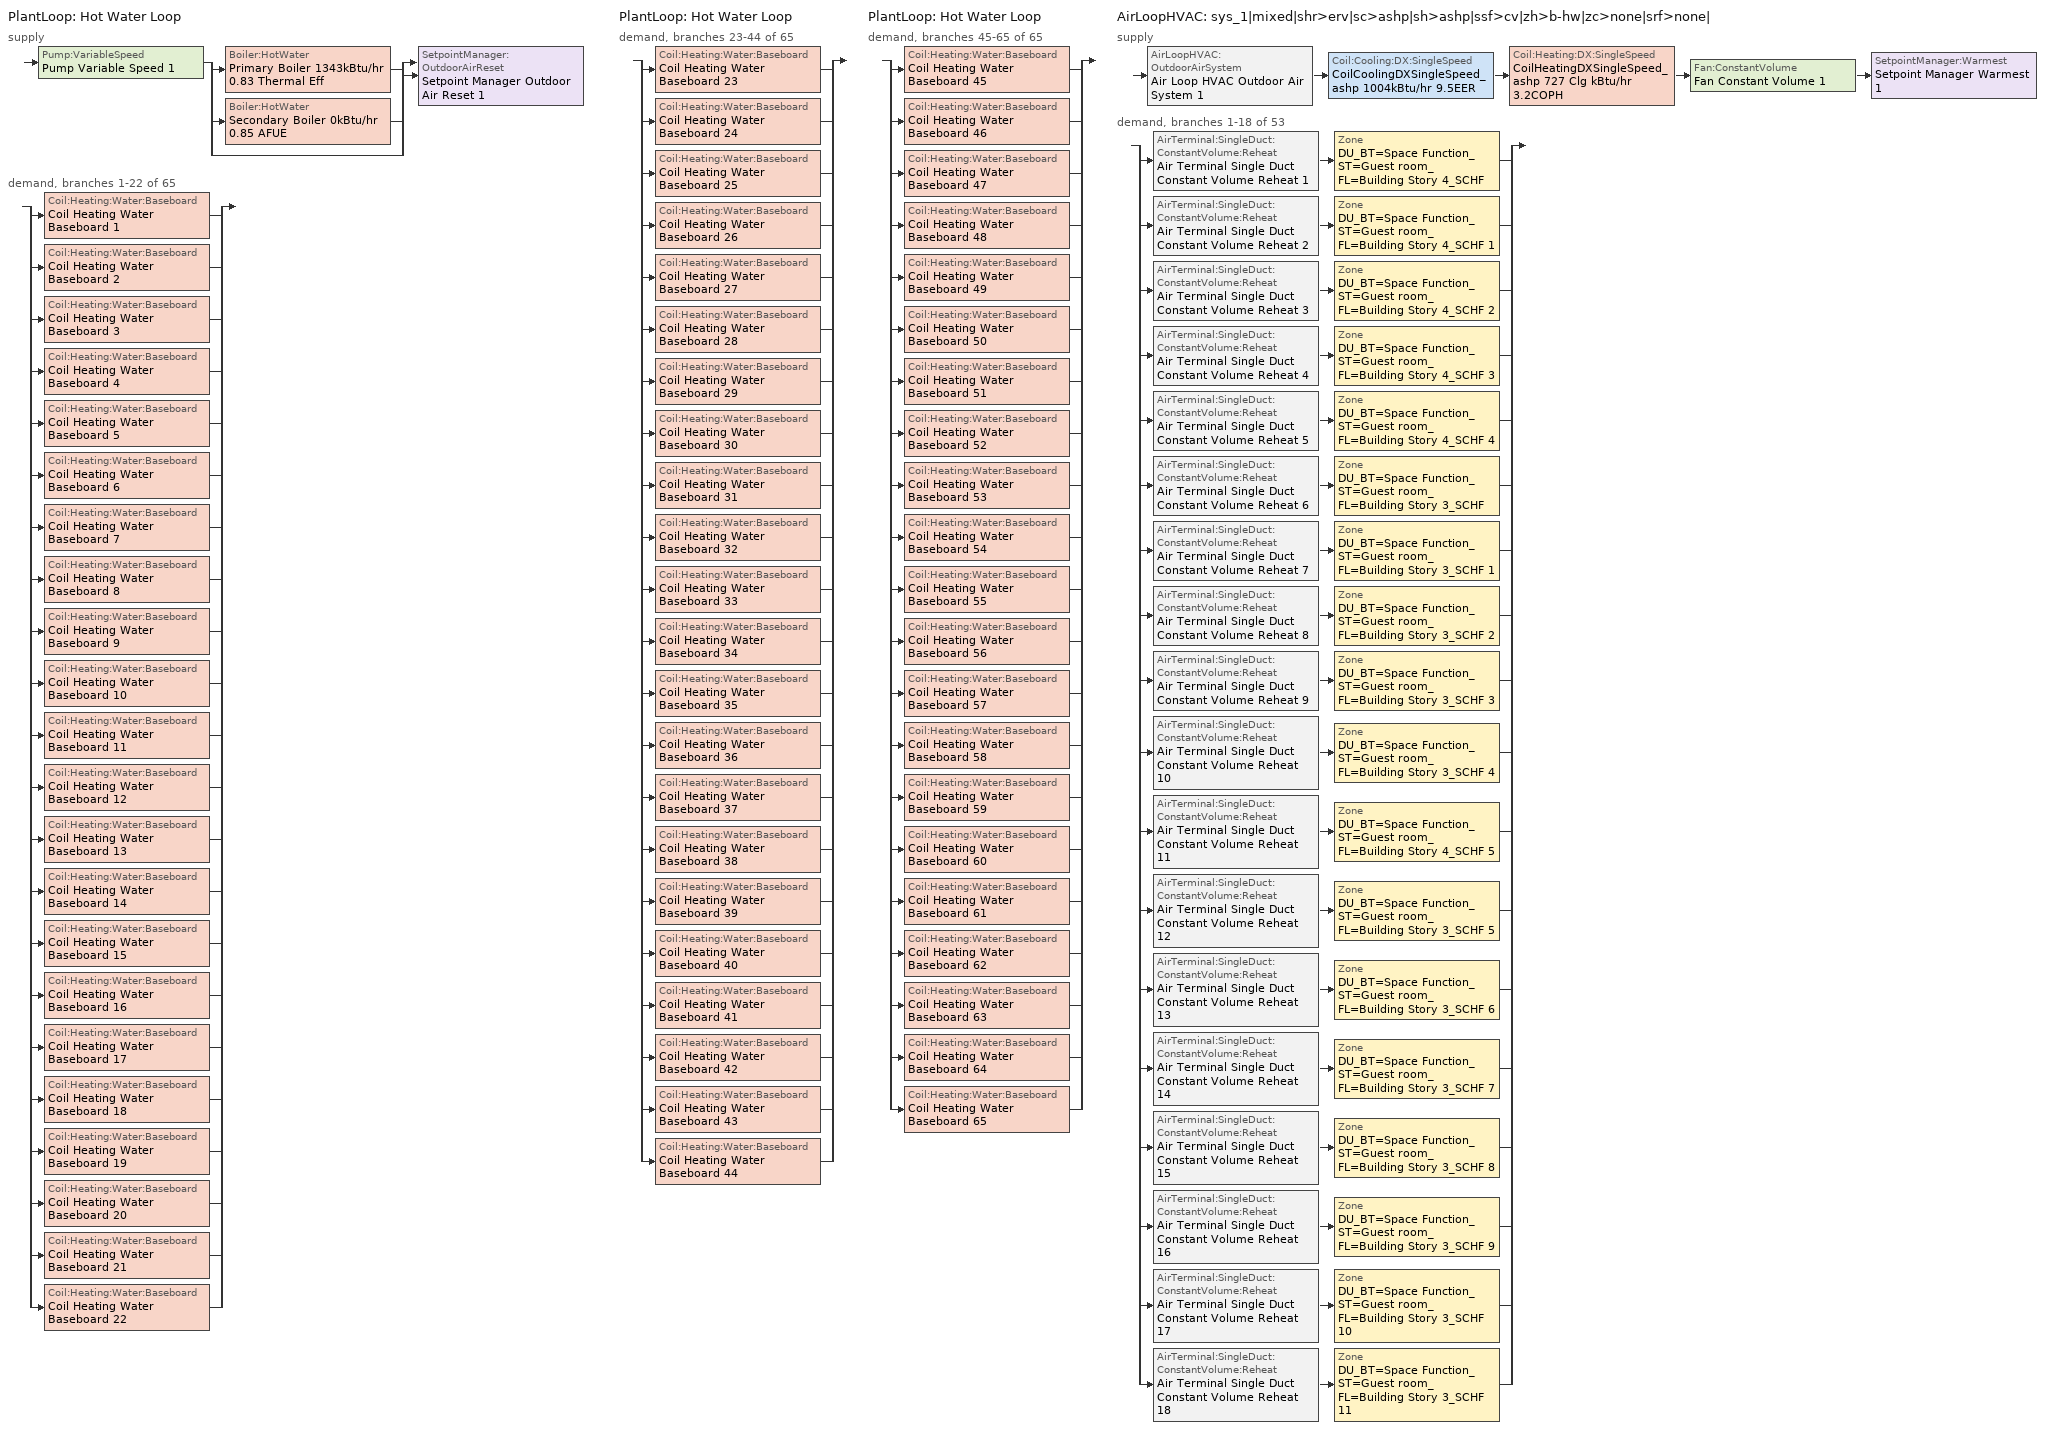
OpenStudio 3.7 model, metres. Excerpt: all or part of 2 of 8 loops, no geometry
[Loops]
PlantLoop 'Hot Water Loop'
 supply: Pump:VariableSpeed 'Pump Variable Speed 1' > split
  | Boiler:HotWater 'Primary Boiler 1343kBtu/hr 0.83 Thermal Eff'
  | Boiler:HotWater 'Secondary Boiler 0kBtu/hr 0.85 AFUE'
  | bypass
  join > SetpointManager:OutdoorAirReset 'Setpoint Manager Outdoor Air Reset 1'
 demand, branches 1-22 of 65: split
  | Coil:Heating:Water:Baseboard 'Coil Heating Water Baseboard 1'
  | Coil:Heating:Water:Baseboard 'Coil Heating Water Baseboard 2'
  | Coil:Heating:Water:Baseboard 'Coil Heating Water Baseboard 3'
  | Coil:Heating:Water:Baseboard 'Coil Heating Water Baseboard 4'
  | Coil:Heating:Water:Baseboard 'Coil Heating Water Baseboard 5'
  | Coil:Heating:Water:Baseboard 'Coil Heating Water Baseboard 6'
  | Coil:Heating:Water:Baseboard 'Coil Heating Water Baseboard 7'
  | Coil:Heating:Water:Baseboard 'Coil Heating Water Baseboard 8'
  | Coil:Heating:Water:Baseboard 'Coil Heating Water Baseboard 9'
  | Coil:Heating:Water:Baseboard 'Coil Heating Water Baseboard 10'
  | Coil:Heating:Water:Baseboard 'Coil Heating Water Baseboard 11'
  | Coil:Heating:Water:Baseboard 'Coil Heating Water Baseboard 12'
  | Coil:Heating:Water:Baseboard 'Coil Heating Water Baseboard 13'
  | Coil:Heating:Water:Baseboard 'Coil Heating Water Baseboard 14'
  | Coil:Heating:Water:Baseboard 'Coil Heating Water Baseboard 15'
  | Coil:Heating:Water:Baseboard 'Coil Heating Water Baseboard 16'
  | Coil:Heating:Water:Baseboard 'Coil Heating Water Baseboard 17'
  | Coil:Heating:Water:Baseboard 'Coil Heating Water Baseboard 18'
  | Coil:Heating:Water:Baseboard 'Coil Heating Water Baseboard 19'
  | Coil:Heating:Water:Baseboard 'Coil Heating Water Baseboard 20'
  | Coil:Heating:Water:Baseboard 'Coil Heating Water Baseboard 21'
  | Coil:Heating:Water:Baseboard 'Coil Heating Water Baseboard 22'
PlantLoop 'Hot Water Loop'
 demand, branches 23-44 of 65: split
  | Coil:Heating:Water:Baseboard 'Coil Heating Water Baseboard 23'
  | Coil:Heating:Water:Baseboard 'Coil Heating Water Baseboard 24'
  | Coil:Heating:Water:Baseboard 'Coil Heating Water Baseboard 25'
  | Coil:Heating:Water:Baseboard 'Coil Heating Water Baseboard 26'
  | Coil:Heating:Water:Baseboard 'Coil Heating Water Baseboard 27'
  | Coil:Heating:Water:Baseboard 'Coil Heating Water Baseboard 28'
  | Coil:Heating:Water:Baseboard 'Coil Heating Water Baseboard 29'
  | Coil:Heating:Water:Baseboard 'Coil Heating Water Baseboard 30'
  | Coil:Heating:Water:Baseboard 'Coil Heating Water Baseboard 31'
  | Coil:Heating:Water:Baseboard 'Coil Heating Water Baseboard 32'
  | Coil:Heating:Water:Baseboard 'Coil Heating Water Baseboard 33'
  | Coil:Heating:Water:Baseboard 'Coil Heating Water Baseboard 34'
  | Coil:Heating:Water:Baseboard 'Coil Heating Water Baseboard 35'
  | Coil:Heating:Water:Baseboard 'Coil Heating Water Baseboard 36'
  | Coil:Heating:Water:Baseboard 'Coil Heating Water Baseboard 37'
  | Coil:Heating:Water:Baseboard 'Coil Heating Water Baseboard 38'
  | Coil:Heating:Water:Baseboard 'Coil Heating Water Baseboard 39'
  | Coil:Heating:Water:Baseboard 'Coil Heating Water Baseboard 40'
  | Coil:Heating:Water:Baseboard 'Coil Heating Water Baseboard 41'
  | Coil:Heating:Water:Baseboard 'Coil Heating Water Baseboard 42'
  | Coil:Heating:Water:Baseboard 'Coil Heating Water Baseboard 43'
  | Coil:Heating:Water:Baseboard 'Coil Heating Water Baseboard 44'
PlantLoop 'Hot Water Loop'
 demand, branches 45-65 of 65: split
  | Coil:Heating:Water:Baseboard 'Coil Heating Water Baseboard 45'
  | Coil:Heating:Water:Baseboard 'Coil Heating Water Baseboard 46'
  | Coil:Heating:Water:Baseboard 'Coil Heating Water Baseboard 47'
  | Coil:Heating:Water:Baseboard 'Coil Heating Water Baseboard 48'
  | Coil:Heating:Water:Baseboard 'Coil Heating Water Baseboard 49'
  | Coil:Heating:Water:Baseboard 'Coil Heating Water Baseboard 50'
  | Coil:Heating:Water:Baseboard 'Coil Heating Water Baseboard 51'
  | Coil:Heating:Water:Baseboard 'Coil Heating Water Baseboard 52'
  | Coil:Heating:Water:Baseboard 'Coil Heating Water Baseboard 53'
  | Coil:Heating:Water:Baseboard 'Coil Heating Water Baseboard 54'
  | Coil:Heating:Water:Baseboard 'Coil Heating Water Baseboard 55'
  | Coil:Heating:Water:Baseboard 'Coil Heating Water Baseboard 56'
  | Coil:Heating:Water:Baseboard 'Coil Heating Water Baseboard 57'
  | Coil:Heating:Water:Baseboard 'Coil Heating Water Baseboard 58'
  | Coil:Heating:Water:Baseboard 'Coil Heating Water Baseboard 59'
  | Coil:Heating:Water:Baseboard 'Coil Heating Water Baseboard 60'
  | Coil:Heating:Water:Baseboard 'Coil Heating Water Baseboard 61'
  | Coil:Heating:Water:Baseboard 'Coil Heating Water Baseboard 62'
  | Coil:Heating:Water:Baseboard 'Coil Heating Water Baseboard 63'
  | Coil:Heating:Water:Baseboard 'Coil Heating Water Baseboard 64'
  | Coil:Heating:Water:Baseboard 'Coil Heating Water Baseboard 65'
AirLoopHVAC 'sys_1|mixed|shr>erv|sc>ashp|sh>ashp|ssf>cv|zh>b-hw|zc>none|srf>none|'
 supply: AirLoopHVAC:OutdoorAirSystem 'Air Loop HVAC Outdoor Air System 1' > Coil:Cooling:DX:SingleSpeed 'CoilCoolingDXSingleSpeed_ashp 1004kBtu/hr 9.5EER' > Coil:Heating:DX:SingleSpeed 'CoilHeatingDXSingleSpeed_ashp 727 Clg kBtu/hr 3.2COPH' > Fan:ConstantVolume 'Fan Constant Volume 1' > SetpointManager:Warmest 'Setpoint Manager Warmest 1'
 demand, branches 1-18 of 53: split
  | AirTerminal:SingleDuct:ConstantVolume:Reheat 'Air Terminal Single Duct Constant Volume Reheat 1' > Zone 'DU_BT=Space Function_ST=Guest room_FL=Building Story 4_SCHF'
  | AirTerminal:SingleDuct:ConstantVolume:Reheat 'Air Terminal Single Duct Constant Volume Reheat 2' > Zone 'DU_BT=Space Function_ST=Guest room_FL=Building Story 4_SCHF 1'
  | AirTerminal:SingleDuct:ConstantVolume:Reheat 'Air Terminal Single Duct Constant Volume Reheat 3' > Zone 'DU_BT=Space Function_ST=Guest room_FL=Building Story 4_SCHF 2'
  | AirTerminal:SingleDuct:ConstantVolume:Reheat 'Air Terminal Single Duct Constant Volume Reheat 4' > Zone 'DU_BT=Space Function_ST=Guest room_FL=Building Story 4_SCHF 3'
  | AirTerminal:SingleDuct:ConstantVolume:Reheat 'Air Terminal Single Duct Constant Volume Reheat 5' > Zone 'DU_BT=Space Function_ST=Guest room_FL=Building Story 4_SCHF 4'
  | AirTerminal:SingleDuct:ConstantVolume:Reheat 'Air Terminal Single Duct Constant Volume Reheat 6' > Zone 'DU_BT=Space Function_ST=Guest room_FL=Building Story 3_SCHF'
  | AirTerminal:SingleDuct:ConstantVolume:Reheat 'Air Terminal Single Duct Constant Volume Reheat 7' > Zone 'DU_BT=Space Function_ST=Guest room_FL=Building Story 3_SCHF 1'
  | AirTerminal:SingleDuct:ConstantVolume:Reheat 'Air Terminal Single Duct Constant Volume Reheat 8' > Zone 'DU_BT=Space Function_ST=Guest room_FL=Building Story 3_SCHF 2'
  | AirTerminal:SingleDuct:ConstantVolume:Reheat 'Air Terminal Single Duct Constant Volume Reheat 9' > Zone 'DU_BT=Space Function_ST=Guest room_FL=Building Story 3_SCHF 3'
  | AirTerminal:SingleDuct:ConstantVolume:Reheat 'Air Terminal Single Duct Constant Volume Reheat 10' > Zone 'DU_BT=Space Function_ST=Guest room_FL=Building Story 3_SCHF 4'
  | AirTerminal:SingleDuct:ConstantVolume:Reheat 'Air Terminal Single Duct Constant Volume Reheat 11' > Zone 'DU_BT=Space Function_ST=Guest room_FL=Building Story 4_SCHF 5'
  | AirTerminal:SingleDuct:ConstantVolume:Reheat 'Air Terminal Single Duct Constant Volume Reheat 12' > Zone 'DU_BT=Space Function_ST=Guest room_FL=Building Story 3_SCHF 5'
  | AirTerminal:SingleDuct:ConstantVolume:Reheat 'Air Terminal Single Duct Constant Volume Reheat 13' > Zone 'DU_BT=Space Function_ST=Guest room_FL=Building Story 3_SCHF 6'
  | AirTerminal:SingleDuct:ConstantVolume:Reheat 'Air Terminal Single Duct Constant Volume Reheat 14' > Zone 'DU_BT=Space Function_ST=Guest room_FL=Building Story 3_SCHF 7'
  | AirTerminal:SingleDuct:ConstantVolume:Reheat 'Air Terminal Single Duct Constant Volume Reheat 15' > Zone 'DU_BT=Space Function_ST=Guest room_FL=Building Story 3_SCHF 8'
  | AirTerminal:SingleDuct:ConstantVolume:Reheat 'Air Terminal Single Duct Constant Volume Reheat 16' > Zone 'DU_BT=Space Function_ST=Guest room_FL=Building Story 3_SCHF 9'
  | AirTerminal:SingleDuct:ConstantVolume:Reheat 'Air Terminal Single Duct Constant Volume Reheat 17' > Zone 'DU_BT=Space Function_ST=Guest room_FL=Building Story 3_SCHF 10'
  | AirTerminal:SingleDuct:ConstantVolume:Reheat 'Air Terminal Single Duct Constant Volume Reheat 18' > Zone 'DU_BT=Space Function_ST=Guest room_FL=Building Story 3_SCHF 11'
[Sizing:Zone] Zone Cooling Design Supply Air Temperature Input Method=TemperatureDifference; Zone Cooling Design Supply Air Temperature {C}=14; Zone Cooling Design Supply Air Temperature Difference {deltaC}=11; Zone Heating Design Supply Air Temperature Input Method=TemperatureDifference; Zone Heating Design Supply Air Temperature {C}=40; Zone Heating Design Supply Air Temperature Difference {deltaC}=21; Zone Cooling Design Supply Air Humidity Ratio {kg-H2O/kg-air}=0.0085; Zone Heating Design Supply Air Humidity Ratio {kg-H2O/kg-air}=0.008; Zone Heating Sizing Factor=1.3; Zone Cooling Sizing Factor=1; Cooling Design Air Flow Method=DesignDay; Heating Design Air Flow Method=DesignDay; Account for Dedicated Outdoor Air System=No; Dedicated Outdoor Air System Control Strategy=NeutralSupplyAir; Dedicated Outdoor Air Low Setpoint Temperature for Design {C}=autosize; Dedicated Outdoor Air High Setpoint Temperature for Design {C}=autosize; Zone Load Sizing Method=Sensible Load Only No Latent Load; Zone Latent Cooling Design Supply Air Humidity Ratio Input Method=HumidityRatioDifference; Zone Cooling Design Supply Air Humidity Ratio Difference {kgWater/kgDryAir}=0.005; Zone Latent Heating Design Supply Air Humidity Ratio Input Method=HumidityRatioDifference; Zone Humidification Design Supply Air Humidity Ratio Difference {kgWater/kgDryAir}=0.005
DU_BT=Space Function_ST=Guest room_FL=Building Story 4_SCHF; DU_BT=Space Function_ST=Guest room_FL=Building Story 4_SCHF 1; DU_BT=Space Function_ST=Guest room_FL=Building Story 4_SCHF 2; DU_BT=Space Function_ST=Guest room_FL=Building Story 4_SCHF 3; DU_BT=Space Function_ST=Guest room_FL=Building Story 4_SCHF 4; DU_BT=Space Function_ST=Guest room_FL=Building Story 3_SCHF; DU_BT=Space Function_ST=Guest room_FL=Building Story 3_SCHF 1; DU_BT=Space Function_ST=Guest room_FL=Building Story 3_SCHF 2; DU_BT=Space Function_ST=Guest room_FL=Building Story 3_SCHF 3; DU_BT=Space Function_ST=Guest room_FL=Building Story 3_SCHF 4; DU_BT=Space Function_ST=Guest room_FL=Building Story 4_SCHF 5; DU_BT=Space Function_ST=Guest room_FL=Building Story 3_SCHF 5; DU_BT=Space Function_ST=Guest room_FL=Building Story 3_SCHF 6; DU_BT=Space Function_ST=Guest room_FL=Building Story 3_SCHF 7; DU_BT=Space Function_ST=Guest room_FL=Building Story 3_SCHF 8; DU_BT=Space Function_ST=Guest room_FL=Building Story 3_SCHF 9; DU_BT=Space Function_ST=Guest room_FL=Building Story 3_SCHF 10; DU_BT=Space Function_ST=Guest room_FL=Building Story 3_SCHF 11
[Zone equipment]
DU_BT=Space Function_ST=Guest room_FL=Building Story 4_SCHF: Zone HVAC Baseboard Convective Water 1, Air Terminal Single Duct Constant Volume Reheat 1
DU_BT=Space Function_ST=Guest room_FL=Building Story 4_SCHF 1: Zone HVAC Baseboard Convective Water 2, Air Terminal Single Duct Constant Volume Reheat 2
DU_BT=Space Function_ST=Guest room_FL=Building Story 4_SCHF 2: Zone HVAC Baseboard Convective Water 3, Air Terminal Single Duct Constant Volume Reheat 3
DU_BT=Space Function_ST=Guest room_FL=Building Story 4_SCHF 3: Zone HVAC Baseboard Convective Water 4, Air Terminal Single Duct Constant Volume Reheat 4
DU_BT=Space Function_ST=Guest room_FL=Building Story 4_SCHF 4: Zone HVAC Baseboard Convective Water 5, Air Terminal Single Duct Constant Volume Reheat 5
DU_BT=Space Function_ST=Guest room_FL=Building Story 3_SCHF: Zone HVAC Baseboard Convective Water 6, Air Terminal Single Duct Constant Volume Reheat 6
DU_BT=Space Function_ST=Guest room_FL=Building Story 3_SCHF 1: Zone HVAC Baseboard Convective Water 7, Air Terminal Single Duct Constant Volume Reheat 7
DU_BT=Space Function_ST=Guest room_FL=Building Story 3_SCHF 2: Zone HVAC Baseboard Convective Water 8, Air Terminal Single Duct Constant Volume Reheat 8
DU_BT=Space Function_ST=Guest room_FL=Building Story 3_SCHF 3: Zone HVAC Baseboard Convective Water 9, Air Terminal Single Duct Constant Volume Reheat 9
DU_BT=Space Function_ST=Guest room_FL=Building Story 3_SCHF 4: Zone HVAC Baseboard Convective Water 10, Air Terminal Single Duct Constant Volume Reheat 10
DU_BT=Space Function_ST=Guest room_FL=Building Story 4_SCHF 5: Zone HVAC Baseboard Convective Water 11, Air Terminal Single Duct Constant Volume Reheat 11
DU_BT=Space Function_ST=Guest room_FL=Building Story 3_SCHF 5: Zone HVAC Baseboard Convective Water 12, Air Terminal Single Duct Constant Volume Reheat 12
DU_BT=Space Function_ST=Guest room_FL=Building Story 3_SCHF 6: Zone HVAC Baseboard Convective Water 13, Air Terminal Single Duct Constant Volume Reheat 13
DU_BT=Space Function_ST=Guest room_FL=Building Story 3_SCHF 7: Zone HVAC Baseboard Convective Water 14, Air Terminal Single Duct Constant Volume Reheat 14
DU_BT=Space Function_ST=Guest room_FL=Building Story 3_SCHF 8: Zone HVAC Baseboard Convective Water 15, Air Terminal Single Duct Constant Volume Reheat 15
DU_BT=Space Function_ST=Guest room_FL=Building Story 3_SCHF 9: Zone HVAC Baseboard Convective Water 16, Air Terminal Single Duct Constant Volume Reheat 16
DU_BT=Space Function_ST=Guest room_FL=Building Story 3_SCHF 10: Zone HVAC Baseboard Convective Water 17, Air Terminal Single Duct Constant Volume Reheat 17
DU_BT=Space Function_ST=Guest room_FL=Building Story 3_SCHF 11: Zone HVAC Baseboard Convective Water 18, Air Terminal Single Duct Constant Volume Reheat 18
[PlantLoop]
Hot Water Loop: Fluid Type=Water; Glycol Concentration=0; Plant Loop Volume {m3}=Autocalculate; Load Distribution Scheme=Optimal
[Sizing:Plant]
Hot Water Loop: Loop Type=Heating; Design Loop Exit Temperature {C}=82; Loop Design Temperature Difference {deltaC}=16; Sizing Option=NonCoincident; Zone Timesteps in Averaging Window=1; Coincident Sizing Factor Mode=None
[Pump:VariableSpeed]
Pump Variable Speed 1: Rated Pump Head {Pa}=203058; Motor Efficiency=0.865; Pump Control Type=Intermittent; Skin Loss Radiative Fraction=0.5; Design Power Sizing Method=PowerPerFlowPerPressure; Design Electric Power per Unit Flow Rate {W/(m3/s)}=348701.1; Design Shaft Power per Unit Flow Rate per Unit Head {W-s/m3-Pa}=1.28205; Design Minimum Flow Rate Fraction=0
[Boiler:HotWater] Fuel Type=NaturalGas; Normalized Boiler Efficiency Curve=BOILER-EFFFPLR-NECB2011; Water Outlet Upper Temperature Limit {C}=99; On Cycle Parasitic Electric Load {W}=0; Off Cycle Parasitic Fuel Load {W}=0; Sizing Factor=1
Name | Nominal Capacity {W} | Nominal Thermal Efficiency | Minimum Part Load Ratio | Boiler Flow Mode
Primary Boiler 1343kBtu/hr 0.83 Thermal Eff | 393692 | 0.83 | 0.25 | LeavingSetpointModulated
Secondary Boiler 0kBtu/hr 0.85 AFUE | 0.001 | 0.85 |  | ConstantFlow
[SetpointManager:OutdoorAirReset]
Setpoint Manager Outdoor Air Reset 1: Control Variable=Temperature; Setpoint at Outdoor Low Temperature {C}=82; Outdoor Low Temperature {C}=-16; Setpoint at Outdoor High Temperature {C}=60; Outdoor High Temperature {C}=0; Setpoint Node or NodeList=Hot Water Loop Supply Outlet Node
[AirLoopHVAC]
sys_1|mixed|shr>erv|sc>ashp|sh>ashp|ssf>cv|zh>b-hw|zc>none|srf>none|: Availability Schedule=sys_1|mixed|shr>none|sc>ashp|sh>ashp|ssf>cv|zh>b-hw|zc>none|srf>none| Occ Sch; Design Supply Air Flow Rate {m3/s}=autosize; Design Return Air Flow Fraction of Supply Air Flow=1
[Sizing:System]
sys_1|mixed|shr>erv|sc>ashp|sh>ashp|ssf>cv|zh>b-hw|zc>none|srf>none|: Type of Load to Size On=Total; Design Outdoor Air Flow Rate {m3/s}=Autosize; Central Heating Maximum System Air Flow Ratio=1; Preheat Design Temperature {C}=7; Preheat Design Humidity Ratio {kg-H2O/kg-Air}=0.008; Precool Design Temperature {C}=13; Precool Design Humidity Ratio {kg-H2O/kg-Air}=0.008; Central Cooling Design Supply Air Temperature {C}=13; Central Heating Design Supply Air Temperature {C}=43; Sizing Option=NonCoincident; 100% Outdoor Air in Cooling=Yes; 100% Outdoor Air in Heating=Yes; Central Cooling Design Supply Air Humidity Ratio {kg-H2O/kg-Air}=0.0085; Central Heating Design Supply Air Humidity Ratio {kg-H2O/kg-Air}=0.008; Cooling Design Air Flow Method=DesignDay; Cooling Design Air Flow Rate {m3/s}=0; Heating Design Air Flow Method=DesignDay; Heating Design Air Flow Rate {m3/s}=0; System Outdoor Air Method=ZoneSum; Zone Maximum Outdoor Air Fraction=1; Cooling Supply Air Flow Rate Per Floor Area {m3/s-m2}=0.00996765; Cooling Fraction of Autosized Cooling Supply Air Flow Rate=1; Cooling Supply Air Flow Rate Per Unit Cooling Capacity {m3/s-W}=3.94755e-05; Heating Supply Air Flow Rate Per Floor Area {m3/s-m2}=0.00996765; Heating Fraction of Autosized Heating Supply Air Flow Rate=1; Heating Fraction of Autosized Cooling Supply Air Flow Rate=1; Heating Supply Air Flow Rate Per Unit Heating Capacity {m3/s-W}=3.15882e-05; Cooling Design Capacity Method=CoolingDesignCapacity; Cooling Design Capacity {W}=autosize; Cooling Design Capacity Per Floor Area {W/m2}=234.7; Fraction of Autosized Cooling Design Capacity=1; Heating Design Capacity Method=HeatingDesignCapacity; Heating Design Capacity {W}=autosize; Heating Design Capacity Per Floor Area {W/m2}=157; Fraction of Autosized Heating Design Capacity=1; Central Cooling Capacity Control Method=OnOff; Occupant Diversity=autosize
[Fan:ConstantVolume]
Fan Constant Volume 1: Availability Schedule=Always On Discrete; Fan Total Efficiency=0.39975; Pressure Rise {Pa}=640; Maximum Flow Rate {m3/s}=AutoSize; Motor Efficiency=0.615
[Coil:Heating:DX:SingleSpeed]
CoilHeatingDXSingleSpeed_ashp 727 Clg kBtu/hr 3.2COPH: Availability Schedule=Always On Discrete; Rated Total Heating Capacity {W}=213166; Rated COP {W/W}=3.74287; Rated Air Flow Rate {m3/s}=Autosize; Rated Supply Fan Power Per Volume Flow Rate 2017 {W/(m3/s)}=773.3; Rated Supply Fan Power Per Volume Flow Rate 2023 {W/(m3/s)}=934.4; Total Heating Capacity Function of Temperature Curve=DXHEAT-NECB2011-REF-CAPFT; Total Heating Capacity Function of Flow Fraction Curve=DXHEAT-NECB2011-REF-CAPFFLOW; Energy Input Ratio Function of Temperature Curve=DXHEAT-NECB2011-REF-EIRFT; Energy Input Ratio Function of Flow Fraction Curve=DXHEAT-NECB2011-REF-EIRFFLOW; Part Load Fraction Correlation Curve=DXHEAT-NECB2011-REF-PLFFPLR; Minimum Outdoor Dry-Bulb Temperature for Compressor Operation {C}=-10; Defrost Strategy=Resistive; Defrost Control=Timed; Defrost Time Period Fraction=0.166667; Resistive Defrost Heater Capacity {W}=2000
[Coil:Cooling:DX:SingleSpeed]
CoilCoolingDXSingleSpeed_ashp 1004kBtu/hr 9.5EER: Availability Schedule=Always On Discrete; Rated Total Cooling Capacity {W}=autosize; Rated Sensible Heat Ratio=autosize; Rated COP {W/W}=3.3002; Rated Air Flow Rate {m3/s}=autosize; Rated Evaporator Fan Power Per Volume Flow Rate 2017 {W/(m3/s)}=773.3; Rated Evaporator Fan Power Per Volume Flow Rate 2023 {W/(m3/s)}=934.4; Total Cooling Capacity Function of Temperature Curve=DXCOOL-NECB2011-REF-CAPFT; Total Cooling Capacity Function of Flow Fraction Curve=DXCOOL-NECB2011-REF-CAPFFLOW; Energy Input Ratio Function of Temperature Curve=DXCOOL-NECB2011-REF-COOLEIRFT; Energy Input Ratio Function of Flow Fraction Curve=DXCOOL-NECB2011-REF-COOLEIRFFLOW; Part Load Fraction Correlation Curve=DXCOOL-NECB2011-REF-COOLPLFFPLR; Minimum Outdoor Dry-Bulb Temperature for Compressor Operation {C}=-25; Nominal Time for Condensate Removal to Begin {s}=0; Ratio of Initial Moisture Evaporation Rate and Steady State Latent Capacity=0; Maximum Cycling Rate {cycles/hr}=0; Latent Capacity Time Constant {s}=0; Condenser Type=AirCooled; Evaporative Condenser Effectiveness=0.9; Evaporative Condenser Air Flow Rate {m3/s}=autosize; Evaporative Condenser Pump Rated Power Consumption {W}=autosize; Crankcase Heater Capacity {W}=0; Maximum Outdoor Dry-Bulb Temperature for Crankcase Heater Operation {C}=10; Basin Heater Capacity {W/K}=0; Basin Heater Setpoint Temperature {C}=2
[Controller:OutdoorAir]
Controller Outdoor Air 1: Minimum Outdoor Air Flow Rate {m3/s}=autosize; Maximum Outdoor Air Flow Rate {m3/s}=Autosize; Economizer Control Type=DifferentialEnthalpy; Economizer Control Action Type=ModulateFlow; Lockout Type=NoLockout; Minimum Limit Type=FixedMinimum; Minimum Outdoor Air Schedule=sys_1|mixed|shr>none|sc>ashp|sh>ashp|ssf>cv|zh>b-hw|zc>none|srf>none| Occ Sch; Controller Mechanical Ventilation=Controller Mechanical Ventilation 1; High Humidity Control=No; Heat Recovery Bypass Control Type=BypassWhenWithinEconomizerLimits; Economizer Operation Staging=InterlockedWithMechanicalCooling
[Controller:MechanicalVentilation]
Controller Mechanical Ventilation 1: Availability Schedule=Always On Discrete; System Outdoor Air Method=ZoneSum
[AirLoopHVAC:OutdoorAirSystem]
Air Loop HVAC Outdoor Air System 1: Controller=Controller Outdoor Air 1
[SetpointManager:Warmest]
Setpoint Manager Warmest 1: Control Variable=Temperature; Minimum Setpoint Temperature {C}=13; Maximum Setpoint Temperature {C}=20; Strategy=MaximumTemperature; Setpoint Node or NodeList=sys_1|mixed|shr>erv|sc>ashp|sh>ashp|ssf>cv|zh>b-hw|zc>none|srf>none| Supply Outlet Node
[Coil:Heating:Water:Baseboard] Heating Design Capacity Method=HeatingDesignCapacity; Heating Design Capacity {W}=autosize; Heating Design Capacity Per Floor Area {W/m2}=0; Fraction of Autosized Heating Design Capacity=0.8
Coil Heating Water Baseboard 1; Coil Heating Water Baseboard 2; Coil Heating Water Baseboard 3; Coil Heating Water Baseboard 4; Coil Heating Water Baseboard 5; Coil Heating Water Baseboard 6; Coil Heating Water Baseboard 7; Coil Heating Water Baseboard 8; Coil Heating Water Baseboard 9; Coil Heating Water Baseboard 10; Coil Heating Water Baseboard 11; Coil Heating Water Baseboard 12; Coil Heating Water Baseboard 13; Coil Heating Water Baseboard 14; Coil Heating Water Baseboard 15; Coil Heating Water Baseboard 16; Coil Heating Water Baseboard 17; Coil Heating Water Baseboard 18; Coil Heating Water Baseboard 19; Coil Heating Water Baseboard 20; Coil Heating Water Baseboard 21; Coil Heating Water Baseboard 22; Coil Heating Water Baseboard 23; Coil Heating Water Baseboard 24; Coil Heating Water Baseboard 25; Coil Heating Water Baseboard 26; Coil Heating Water Baseboard 27; Coil Heating Water Baseboard 28; Coil Heating Water Baseboard 29; Coil Heating Water Baseboard 30; Coil Heating Water Baseboard 31; Coil Heating Water Baseboard 32; Coil Heating Water Baseboard 33; Coil Heating Water Baseboard 34; Coil Heating Water Baseboard 35; Coil Heating Water Baseboard 36; Coil Heating Water Baseboard 37; Coil Heating Water Baseboard 38; Coil Heating Water Baseboard 39; Coil Heating Water Baseboard 40; Coil Heating Water Baseboard 41; Coil Heating Water Baseboard 42; Coil Heating Water Baseboard 43; Coil Heating Water Baseboard 44; Coil Heating Water Baseboard 45; Coil Heating Water Baseboard 46; Coil Heating Water Baseboard 47; Coil Heating Water Baseboard 48; Coil Heating Water Baseboard 49; Coil Heating Water Baseboard 50; Coil Heating Water Baseboard 51; Coil Heating Water Baseboard 52; Coil Heating Water Baseboard 53; Coil Heating Water Baseboard 54; Coil Heating Water Baseboard 55; Coil Heating Water Baseboard 56; Coil Heating Water Baseboard 57; Coil Heating Water Baseboard 58; Coil Heating Water Baseboard 59; Coil Heating Water Baseboard 60; Coil Heating Water Baseboard 61; Coil Heating Water Baseboard 62; Coil Heating Water Baseboard 63; Coil Heating Water Baseboard 64; Coil Heating Water Baseboard 65
[ZoneHVAC:Baseboard:Convective:Water] Availability Schedule=Always On Discrete
Name | Heating Coil
Zone HVAC Baseboard Convective Water 1 | Coil Heating Water Baseboard 1
Zone HVAC Baseboard Convective Water 2 | Coil Heating Water Baseboard 2
Zone HVAC Baseboard Convective Water 3 | Coil Heating Water Baseboard 3
Zone HVAC Baseboard Convective Water 4 | Coil Heating Water Baseboard 4
Zone HVAC Baseboard Convective Water 5 | Coil Heating Water Baseboard 5
Zone HVAC Baseboard Convective Water 6 | Coil Heating Water Baseboard 6
Zone HVAC Baseboard Convective Water 7 | Coil Heating Water Baseboard 7
Zone HVAC Baseboard Convective Water 8 | Coil Heating Water Baseboard 8
Zone HVAC Baseboard Convective Water 9 | Coil Heating Water Baseboard 9
Zone HVAC Baseboard Convective Water 10 | Coil Heating Water Baseboard 10
Zone HVAC Baseboard Convective Water 11 | Coil Heating Water Baseboard 11
Zone HVAC Baseboard Convective Water 12 | Coil Heating Water Baseboard 12
Zone HVAC Baseboard Convective Water 13 | Coil Heating Water Baseboard 13
Zone HVAC Baseboard Convective Water 14 | Coil Heating Water Baseboard 14
Zone HVAC Baseboard Convective Water 15 | Coil Heating Water Baseboard 15
Zone HVAC Baseboard Convective Water 16 | Coil Heating Water Baseboard 16
Zone HVAC Baseboard Convective Water 17 | Coil Heating Water Baseboard 17
Zone HVAC Baseboard Convective Water 18 | Coil Heating Water Baseboard 18
Zone HVAC Baseboard Convective Water 19 | Coil Heating Water Baseboard 19
Zone HVAC Baseboard Convective Water 20 | Coil Heating Water Baseboard 20
Zone HVAC Baseboard Convective Water 21 | Coil Heating Water Baseboard 21
Zone HVAC Baseboard Convective Water 22 | Coil Heating Water Baseboard 22
Zone HVAC Baseboard Convective Water 23 | Coil Heating Water Baseboard 23
Zone HVAC Baseboard Convective Water 24 | Coil Heating Water Baseboard 24
Zone HVAC Baseboard Convective Water 25 | Coil Heating Water Baseboard 25
Zone HVAC Baseboard Convective Water 26 | Coil Heating Water Baseboard 26
Zone HVAC Baseboard Convective Water 27 | Coil Heating Water Baseboard 27
Zone HVAC Baseboard Convective Water 28 | Coil Heating Water Baseboard 28
Zone HVAC Baseboard Convective Water 29 | Coil Heating Water Baseboard 29
Zone HVAC Baseboard Convective Water 30 | Coil Heating Water Baseboard 30
Zone HVAC Baseboard Convective Water 31 | Coil Heating Water Baseboard 31
Zone HVAC Baseboard Convective Water 32 | Coil Heating Water Baseboard 32
Zone HVAC Baseboard Convective Water 33 | Coil Heating Water Baseboard 33
Zone HVAC Baseboard Convective Water 34 | Coil Heating Water Baseboard 34
Zone HVAC Baseboard Convective Water 35 | Coil Heating Water Baseboard 35
Zone HVAC Baseboard Convective Water 36 | Coil Heating Water Baseboard 36
Zone HVAC Baseboard Convective Water 37 | Coil Heating Water Baseboard 37
Zone HVAC Baseboard Convective Water 38 | Coil Heating Water Baseboard 38
Zone HVAC Baseboard Convective Water 39 | Coil Heating Water Baseboard 39
Zone HVAC Baseboard Convective Water 40 | Coil Heating Water Baseboard 40
Zone HVAC Baseboard Convective Water 41 | Coil Heating Water Baseboard 41
Zone HVAC Baseboard Convective Water 42 | Coil Heating Water Baseboard 42
Zone HVAC Baseboard Convective Water 43 | Coil Heating Water Baseboard 43
Zone HVAC Baseboard Convective Water 44 | Coil Heating Water Baseboard 44
Zone HVAC Baseboard Convective Water 45 | Coil Heating Water Baseboard 45
Zone HVAC Baseboard Convective Water 46 | Coil Heating Water Baseboard 46
Zone HVAC Baseboard Convective Water 47 | Coil Heating Water Baseboard 47
Zone HVAC Baseboard Convective Water 48 | Coil Heating Water Baseboard 48
Zone HVAC Baseboard Convective Water 49 | Coil Heating Water Baseboard 49
Zone HVAC Baseboard Convective Water 50 | Coil Heating Water Baseboard 50
Zone HVAC Baseboard Convective Water 51 | Coil Heating Water Baseboard 51
Zone HVAC Baseboard Convective Water 52 | Coil Heating Water Baseboard 52
Zone HVAC Baseboard Convective Water 53 | Coil Heating Water Baseboard 53
Zone HVAC Baseboard Convective Water 54 | Coil Heating Water Baseboard 54
Zone HVAC Baseboard Convective Water 55 | Coil Heating Water Baseboard 55
Zone HVAC Baseboard Convective Water 56 | Coil Heating Water Baseboard 56
Zone HVAC Baseboard Convective Water 57 | Coil Heating Water Baseboard 57
Zone HVAC Baseboard Convective Water 58 | Coil Heating Water Baseboard 58
Zone HVAC Baseboard Convective Water 59 | Coil Heating Water Baseboard 59
Zone HVAC Baseboard Convective Water 60 | Coil Heating Water Baseboard 60
Zone HVAC Baseboard Convective Water 61 | Coil Heating Water Baseboard 61
Zone HVAC Baseboard Convective Water 62 | Coil Heating Water Baseboard 62
Zone HVAC Baseboard Convective Water 63 | Coil Heating Water Baseboard 63
Zone HVAC Baseboard Convective Water 64 | Coil Heating Water Baseboard 64
Zone HVAC Baseboard Convective Water 65 | Coil Heating Water Baseboard 65
[Coil:Heating:Gas] Availability Schedule=Always On Discrete; Gas Burner Efficiency=0.924; Nominal Capacity {W}=AutoSize; On Cycle Parasitic Electric Load {W}=0; Part Load Fraction Correlation Curve=FURNACE-EFFPLR-NECB2011; Off Cycle Parasitic Gas Load {W}=0
Coil Heating Gas 1; Coil Heating Gas 2; Coil Heating Gas 3; Coil Heating Gas 4; Coil Heating Gas 5; Coil Heating Gas 6; Coil Heating Gas 7; Coil Heating Gas 8; Coil Heating Gas 9; Coil Heating Gas 10; Coil Heating Gas 11; Coil Heating Gas 12; Coil Heating Gas 13; Coil Heating Gas 14; Coil Heating Gas 15; Coil Heating Gas 16; Coil Heating Gas 17; Coil Heating Gas 18
[AirTerminal:SingleDuct:ConstantVolume:Reheat] Availability Schedule=Always On Discrete; Maximum Air Flow Rate {m3/s}=autosize; Maximum Hot Water or Steam Flow Rate {m3/s}=autosize; Minimum Hot Water or Steam Flow Rate {m3/s}=0; Convergence Tolerance=0.001; Maximum Reheat Air Temperature {C}=35
Name | Reheat Coil
Air Terminal Single Duct Constant Volume Reheat 1 | Coil Heating Gas 1
Air Terminal Single Duct Constant Volume Reheat 2 | Coil Heating Gas 2
Air Terminal Single Duct Constant Volume Reheat 3 | Coil Heating Gas 3
Air Terminal Single Duct Constant Volume Reheat 4 | Coil Heating Gas 4
Air Terminal Single Duct Constant Volume Reheat 5 | Coil Heating Gas 5
Air Terminal Single Duct Constant Volume Reheat 6 | Coil Heating Gas 6
Air Terminal Single Duct Constant Volume Reheat 7 | Coil Heating Gas 7
Air Terminal Single Duct Constant Volume Reheat 8 | Coil Heating Gas 8
Air Terminal Single Duct Constant Volume Reheat 9 | Coil Heating Gas 9
Air Terminal Single Duct Constant Volume Reheat 10 | Coil Heating Gas 10
Air Terminal Single Duct Constant Volume Reheat 11 | Coil Heating Gas 11
Air Terminal Single Duct Constant Volume Reheat 12 | Coil Heating Gas 12
Air Terminal Single Duct Constant Volume Reheat 13 | Coil Heating Gas 13
Air Terminal Single Duct Constant Volume Reheat 14 | Coil Heating Gas 14
Air Terminal Single Duct Constant Volume Reheat 15 | Coil Heating Gas 15
Air Terminal Single Duct Constant Volume Reheat 16 | Coil Heating Gas 16
Air Terminal Single Duct Constant Volume Reheat 17 | Coil Heating Gas 17
Air Terminal Single Duct Constant Volume Reheat 18 | Coil Heating Gas 18
[Schedule:Ruleset]
sys_1|mixed|shr>none|sc>ashp|sh>ashp|ssf>cv|zh>b-hw|zc>none|srf>none| Occ Sch: Default Day Schedule=sys_1|mixed|shr>none|sc>ashp|sh>ashp|ssf>cv|zh>b-hw|zc>none|srf>none| Occ Sch Default; Summer Design Day Schedule=sys_1|mixed|shr>none|sc>ashp|sh>ashp|ssf>cv|zh>b-hw|zc>none|srf>none| Occ Sch Summer Design Day; Winter Design Day Schedule=sys_1|mixed|shr>none|sc>ashp|sh>ashp|ssf>cv|zh>b-hw|zc>none|srf>none| Occ Sch Winter Design Day
[Schedule:Day]
sys_1|mixed|shr>none|sc>ashp|sh>ashp|ssf>cv|zh>b-hw|zc>none|srf>none| Occ Sch Default: 10, 0, 1, 16, 0, 0, 24, 0, 1
sys_1|mixed|shr>none|sc>ashp|sh>ashp|ssf>cv|zh>b-hw|zc>none|srf>none| Occ Sch Winter Design Day; sys_1|mixed|shr>none|sc>ashp|sh>ashp|ssf>cv|zh>b-hw|zc>none|srf>none| Occ Sch Summer Design Day: 24, 0, 1
[Schedule:Constant]
Always On Discrete: Value=1
[Curve:Cubic]
Name | Coefficient1 Constant | Coefficient2 x | Coefficient3 x**2 | Coefficient4 x**3 | Minimum Value of x | Maximum Value of x
DXHEAT-NECB2011-REF-CAPFT | 0.729009 | 0.0319275 | 0.000136404 | -8.748e-06 | -20 | 20
DXHEAT-NECB2011-REF-CAPFFLOW | 0.84 | 0.16 | 0 | 0 | 0.5 | 1.5
DXHEAT-NECB2011-REF-EIRFT | 1.2183 | -0.03612 | 0.00142 | -2.68e-05 | -20 | 20
DXHEAT-NECB2011-REF-PLFFPLR | 0.3696 | 2.3362 | -2.9577 | 1.2596 | 0.7 | 1
DXCOOL-NECB2011-REF-COOLPLFFPLR | 0.0277 | 4.9151 | -8.184 | 4.2702 | 0.7 | 1
BOILER-EFFFPLR-NECB2011 | 0.3831 | 2.0567 | -2.6469 | 1.2148 | 0 | 1
FURNACE-EFFPLR-NECB2011 | 0.722 | 0.8211 | -1.0396 | 0.5 | 0 | 1
[Curve:Quadratic]
Name | Coefficient1 Constant | Coefficient2 x | Coefficient3 x**2 | Minimum Value of x | Maximum Value of x
DXHEAT-NECB2011-REF-EIRFFLOW | 1.3824 | -0.4336 | 0.0512 | 0 | 1
DXCOOL-NECB2011-REF-CAPFFLOW | 0.8 | 0.2 | 0 | 0.5 | 1.5
DXCOOL-NECB2011-REF-COOLEIRFFLOW | 1.1552 | -0.1808 | 0.0256 | 0.5 | 1.5
[Curve:Biquadratic] Minimum Value of x=13; Maximum Value of x=24; Minimum Value of y=24; Maximum Value of y=46
Name | Coefficient1 Constant | Coefficient2 x | Coefficient3 x**2 | Coefficient4 y | Coefficient5 y**2 | Coefficient6 x*y
DXCOOL-NECB2011-REF-CAPFT | 0.867905 | 0.0142459 | 0.00055436 | -0.0075575 | 3.3e-05 | -0.0001918
DXCOOL-NECB2011-REF-COOLEIRFT | 0.114171 | 0.0281822 | -0.0004199 | 0.0214108 | 0.000161028 | -0.000679104
